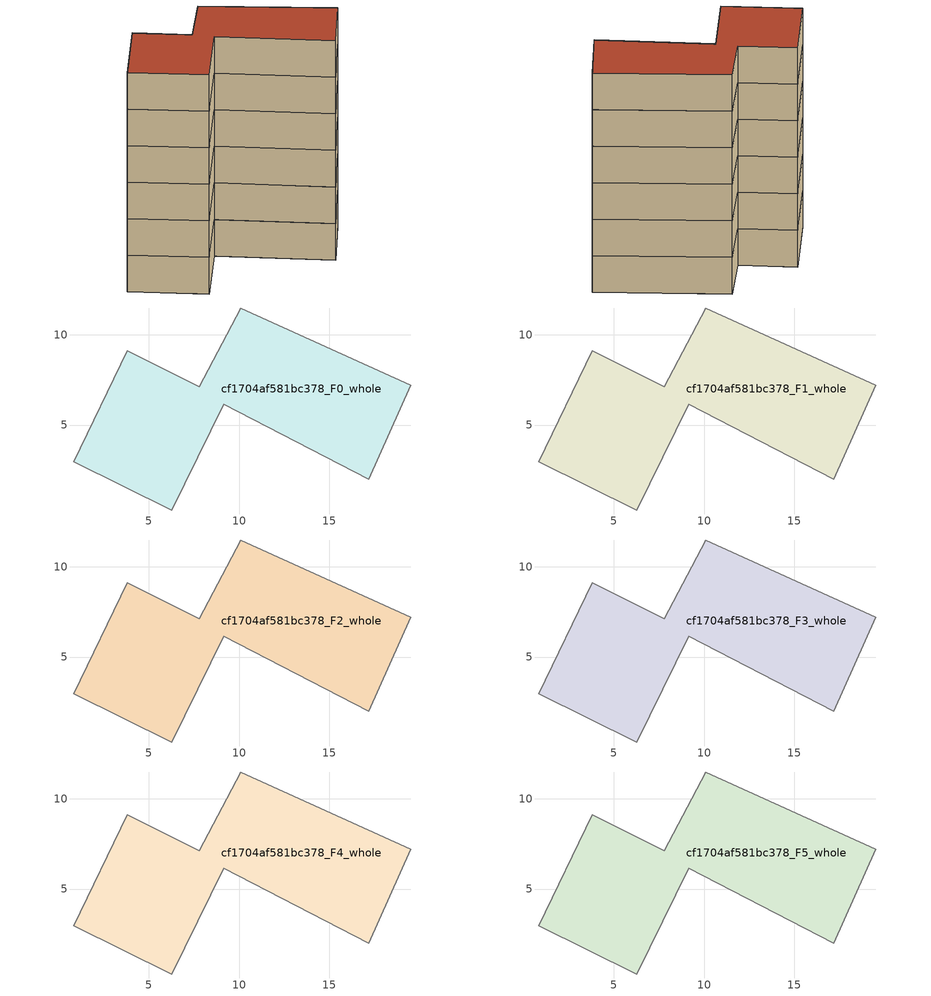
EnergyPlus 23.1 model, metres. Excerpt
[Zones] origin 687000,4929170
cf1704af581bc378_F0_whole
 floor ground (EU_floor_Construction): 17.19,2 19.52,7.21 10.1,11.49 7.81,7.13 3.82,9.12 0.84,2.97 6.28,0.29 9.16,6.14 z0
 wall adiabatic (EU_wall_Construction): 0.84,2.97 3.82,9.12 7.81,7.13 10.1,11.49 19.52,7.21 17.19,2 9.16,6.14 6.28,0.29 0.84,2.97 z0:3
cf1704af581bc378_F1_whole
 floor to cf1704af581bc378_F0_whole (EU_floor_Construction): 17.19,2 19.52,7.21 10.1,11.49 7.81,7.13 3.82,9.12 0.84,2.97 6.28,0.29 9.16,6.14 z3
 wall adiabatic (EU_wall_Construction): 0.84,2.97 3.82,9.12 7.81,7.13 10.1,11.49 19.52,7.21 17.19,2 9.16,6.14 6.28,0.29 0.84,2.97 z3:6
cf1704af581bc378_F2_whole
 floor to cf1704af581bc378_F1_whole (EU_floor_Construction): 17.19,2 19.52,7.21 10.1,11.49 7.81,7.13 3.82,9.12 0.84,2.97 6.28,0.29 9.16,6.14 z6
 wall adiabatic (EU_wall_Construction): 0.84,2.97 3.82,9.12 7.81,7.13 10.1,11.49 19.52,7.21 17.19,2 9.16,6.14 6.28,0.29 0.84,2.97 z6:9
cf1704af581bc378_F3_whole
 floor to cf1704af581bc378_F2_whole (EU_floor_Construction): 17.19,2 19.52,7.21 10.1,11.49 7.81,7.13 3.82,9.12 0.84,2.97 6.28,0.29 9.16,6.14 z9
 wall adiabatic (EU_wall_Construction): 0.84,2.97 3.82,9.12 7.81,7.13 10.1,11.49 19.52,7.21 17.19,2 9.16,6.14 6.28,0.29 0.84,2.97 z9:12
cf1704af581bc378_F4_whole
 floor to cf1704af581bc378_F3_whole (EU_floor_Construction): 17.19,2 19.52,7.21 10.1,11.49 7.81,7.13 3.82,9.12 0.84,2.97 6.28,0.29 9.16,6.14 z12
 wall adiabatic (EU_wall_Construction): 0.84,2.97 3.82,9.12 7.81,7.13 10.1,11.49 19.52,7.21 17.19,2 9.16,6.14 6.28,0.29 0.84,2.97 z12:15
cf1704af581bc378_F5_whole
 floor to cf1704af581bc378_F4_whole (EU_floor_Construction): 17.19,2 19.52,7.21 10.1,11.49 7.81,7.13 3.82,9.12 0.84,2.97 6.28,0.29 9.16,6.14 z15
 wall adiabatic (EU_wall_Construction): 0.84,2.97 3.82,9.12 7.81,7.13 10.1,11.49 19.52,7.21 17.19,2 9.16,6.14 6.28,0.29 0.84,2.97 z15:18
 roof outside (EU_roof_Construction): 19.52,7.21 17.19,2 9.16,6.14 6.28,0.29 0.84,2.97 3.82,9.12 7.81,7.13 10.1,11.49 z18
[Building]
EU S2 Campaign: North Axis=0; Terrain=City; Solar Distribution=FullExterior
[Site:Location]
Bologna: Latitude=44.5; Longitude=11.25; Time Zone=1; Elevation=37
[SizingPeriod:WeatherFileDays]
AnnualSizingPeriod: Begin Month=1; Begin Day of Month=1; End Month=12; End Day of Month=31; Day of Week for Start Day=Monday; Use Weather File Daylight Saving Period=No; Use Weather File Rain and Snow Indicators=No
[MATERIAL]
EU_InternalMass_Material: Roughness=MediumRough; Thickness=0.1; Conductivity=1; Density=1800; Specific Heat=900; Thermal Absorptance=0.9; Solar Absorptance=0.7; Visible Absorptance=0.7
[MATERIAL:NOMASS] Roughness=MediumRough; Thermal Absorptance=0.9; Solar Absorptance=0.7; Visible Absorptance=0.7
Name | Thermal Resistance
EU_wall_NoMass | 0.905828
EU_roof_NoMass | 0.37593
EU_floor_NoMass | 0.67114
[CONSTRUCTION]
EU_wall_Construction: EU_wall_NoMass
EU_roof_Construction: EU_roof_NoMass
EU_floor_Construction: EU_floor_NoMass
EU_InternalMass_Construction: EU_InternalMass_Material
[ZONE] Type=1; Multiplier=1; Ceiling Height=autocalculate; Volume=294.643; Floor Area=autocalculate; Part of Total Floor Area=Yes
cf1704af581bc378_F0_whole; cf1704af581bc378_F1_whole; cf1704af581bc378_F2_whole; cf1704af581bc378_F3_whole; cf1704af581bc378_F4_whole; cf1704af581bc378_F5_whole
[INTERNALMASS] Construction=EU_InternalMass_Construction; Surface Area=98.2146
Name | Zone or ZoneList
cf1704af581bc378_F0_whole_EU_InternalMass | cf1704af581bc378_F0_whole
cf1704af581bc378_F1_whole_EU_InternalMass | cf1704af581bc378_F1_whole
cf1704af581bc378_F2_whole_EU_InternalMass | cf1704af581bc378_F2_whole
cf1704af581bc378_F3_whole_EU_InternalMass | cf1704af581bc378_F3_whole
cf1704af581bc378_F4_whole_EU_InternalMass | cf1704af581bc378_F4_whole
cf1704af581bc378_F5_whole_EU_InternalMass | cf1704af581bc378_F5_whole
[OTHEREQUIPMENT] Fuel Type=Electricity; Design Level Calculation Method=Watts/Area; Power per Zone Floor Area=1; Fraction Latent=0; Fraction Radiant=0; Fraction Lost=0; Carbon Dioxide Generation Rate=0; EndUse Subcategory=EU_Step8_InternalGains
Name | Zone or ZoneList or Space or SpaceList | Schedule
EU_Step8_InternalGain_cf1704af581bc378_F0_whole_f000 | cf1704af581bc378_F0_whole | EU_Step8_GainSchedule_cf1704af581bc378_F0_whole_f000
EU_Step8_InternalGain_cf1704af581bc378_F1_whole_f000 | cf1704af581bc378_F1_whole | EU_Step8_GainSchedule_cf1704af581bc378_F1_whole_f000
EU_Step8_InternalGain_cf1704af581bc378_F2_whole_f000 | cf1704af581bc378_F2_whole | EU_Step8_GainSchedule_cf1704af581bc378_F2_whole_f000
EU_Step8_InternalGain_cf1704af581bc378_F3_whole_f000 | cf1704af581bc378_F3_whole | EU_Step8_GainSchedule_cf1704af581bc378_F3_whole_f000
EU_Step8_InternalGain_cf1704af581bc378_F4_whole_f000 | cf1704af581bc378_F4_whole | EU_Step8_GainSchedule_cf1704af581bc378_F4_whole_f000
EU_Step8_InternalGain_cf1704af581bc378_F5_whole_f000 | cf1704af581bc378_F5_whole | EU_Step8_GainSchedule_cf1704af581bc378_F5_whole_f000
[ZONEVENTILATION:DESIGNFLOWRATE] Schedule=EU_AlwaysOn; Design Flow Rate Calculation Method=AirChanges/Hour; Air Changes per Hour=0.73129; Ventilation Type=Natural; Fan Pressure Rise=0; Fan Total Efficiency=1; Constant Term Coefficient=1; Temperature Term Coefficient=0; Velocity Term Coefficient=0; Velocity Squared Term Coefficient=0; Minimum Indoor Temperature=-100; Maximum Indoor Temperature=100; Delta Temperature=-100; Minimum Outdoor Temperature=-100; Maximum Outdoor Temperature=100; Maximum Wind Speed=40
Name | Zone or ZoneList or Space or SpaceList
EU_ConstantAir_cf1704af581bc378_F0_whole | cf1704af581bc378_F0_whole
EU_ConstantAir_cf1704af581bc378_F1_whole | cf1704af581bc378_F1_whole
EU_ConstantAir_cf1704af581bc378_F2_whole | cf1704af581bc378_F2_whole
EU_ConstantAir_cf1704af581bc378_F3_whole | cf1704af581bc378_F3_whole
EU_ConstantAir_cf1704af581bc378_F4_whole | cf1704af581bc378_F4_whole
EU_ConstantAir_cf1704af581bc378_F5_whole | cf1704af581bc378_F5_whole
[HVACTEMPLATE:THERMOSTAT] Constant Heating Setpoint=20; Constant Cooling Setpoint=50
EU_HeatOnly_cf1704af581bc378_F0_whole; EU_HeatOnly_cf1704af581bc378_F1_whole; EU_HeatOnly_cf1704af581bc378_F2_whole; EU_HeatOnly_cf1704af581bc378_F3_whole; EU_HeatOnly_cf1704af581bc378_F4_whole; EU_HeatOnly_cf1704af581bc378_F5_whole
[HVACTEMPLATE:ZONE:IDEALLOADSAIRSYSTEM] System Availability Schedule=EU_AlwaysOn; Maximum Heating Supply Air Temperature=50; Minimum Cooling Supply Air Temperature=13; Maximum Heating Supply Air Humidity Ratio=0.0156; Minimum Cooling Supply Air Humidity Ratio=0.0077; Heating Limit=NoLimit; Cooling Limit=NoLimit; Heating Availability Schedule=EU_AlwaysOn; Cooling Availability Schedule=EU_CoolingOff; Dehumidification Control Type=ConstantSensibleHeatRatio; Cooling Sensible Heat Ratio=0.7; Dehumidification Setpoint=60; Humidification Control Type=None; Humidification Setpoint=30; Outdoor Air Method=None; Outdoor Air Flow Rate per Person=0.00944; Outdoor Air Flow Rate per Zone Floor Area=0; Outdoor Air Flow Rate per Zone=0; Demand Controlled Ventilation Type=None; Outdoor Air Economizer Type=NoEconomizer; Heat Recovery Type=None; Sensible Heat Recovery Effectiveness=0.7; Latent Heat Recovery Effectiveness=0.65
Name | Template Thermostat
cf1704af581bc378_F0_whole | EU_HeatOnly_cf1704af581bc378_F0_whole
cf1704af581bc378_F1_whole | EU_HeatOnly_cf1704af581bc378_F1_whole
cf1704af581bc378_F2_whole | EU_HeatOnly_cf1704af581bc378_F2_whole
cf1704af581bc378_F3_whole | EU_HeatOnly_cf1704af581bc378_F3_whole
cf1704af581bc378_F4_whole | EU_HeatOnly_cf1704af581bc378_F4_whole
cf1704af581bc378_F5_whole | EU_HeatOnly_cf1704af581bc378_F5_whole
[SIZING:ZONE] Zone Cooling Design Supply Air Temperature Input Method=SupplyAirTemperature; Zone Cooling Design Supply Air Temperature=13; Zone Heating Design Supply Air Temperature Input Method=SupplyAirTemperature; Zone Heating Design Supply Air Temperature=50; Zone Cooling Design Supply Air Humidity Ratio=0.008; Zone Heating Design Supply Air Humidity Ratio=0.008; Cooling Design Air Flow Method=DesignDay; Cooling Design Air Flow Rate=0; Cooling Minimum Air Flow per Zone Floor Area=0.000762; Cooling Minimum Air Flow=0; Cooling Minimum Air Flow Fraction=0.2; Heating Design Air Flow Method=DesignDay; Heating Design Air Flow Rate=0; Heating Maximum Air Flow per Zone Floor Area=0.002032; Heating Maximum Air Flow=0.141576; Heating Maximum Air Flow Fraction=0.3; Account for Dedicated Outdoor Air System=No; Dedicated Outdoor Air System Control Strategy=NeutralSupplyAir; Dedicated Outdoor Air Low Setpoint Temperature for Design=autosize; Dedicated Outdoor Air High Setpoint Temperature for Design=autosize; Zone Load Sizing Method=Sensible Load Only No Latent Load; Zone Latent Cooling Design Supply Air Humidity Ratio Input Method=HumidityRatioDifference; Zone Cooling Design Supply Air Humidity Ratio Difference=0.005; Zone Latent Heating Design Supply Air Humidity Ratio Input Method=HumidityRatioDifference; Zone Humidification Design Supply Air Humidity Ratio Difference=0.005
cf1704af581bc378_F0_whole; cf1704af581bc378_F1_whole; cf1704af581bc378_F2_whole; cf1704af581bc378_F3_whole; cf1704af581bc378_F4_whole; cf1704af581bc378_F5_whole
[SCHEDULE:CONSTANT]
Name | Hourly Value
EU_AlwaysOn | 1
EU_CoolingOff | 0
[SCHEDULE:FILE] Column Number=1; Rows to Skip at Top=0; Number of Hours of Data=8760; Column Separator=Comma; Interpolate to Timestep=No; Minutes per Item=60; Adjust Schedule for Daylight Savings=Yes
Name | File
EU_Step8_GainSchedule_cf1704af581bc378_F0_whole_f000 | ../../schedules/cf1704af581bc378/cf1704af581bc378_F0_whole_f000_gain.csv
EU_Step8_GainSchedule_cf1704af581bc378_F1_whole_f000 | ../../schedules/cf1704af581bc378/cf1704af581bc378_F1_whole_f000_gain.csv
EU_Step8_GainSchedule_cf1704af581bc378_F2_whole_f000 | ../../schedules/cf1704af581bc378/cf1704af581bc378_F2_whole_f000_gain.csv
EU_Step8_GainSchedule_cf1704af581bc378_F3_whole_f000 | ../../schedules/cf1704af581bc378/cf1704af581bc378_F3_whole_f000_gain.csv
EU_Step8_GainSchedule_cf1704af581bc378_F4_whole_f000 | ../../schedules/cf1704af581bc378/cf1704af581bc378_F4_whole_f000_gain.csv
EU_Step8_GainSchedule_cf1704af581bc378_F5_whole_f000 | ../../schedules/cf1704af581bc378/cf1704af581bc378_F5_whole_f000_gain.csv
